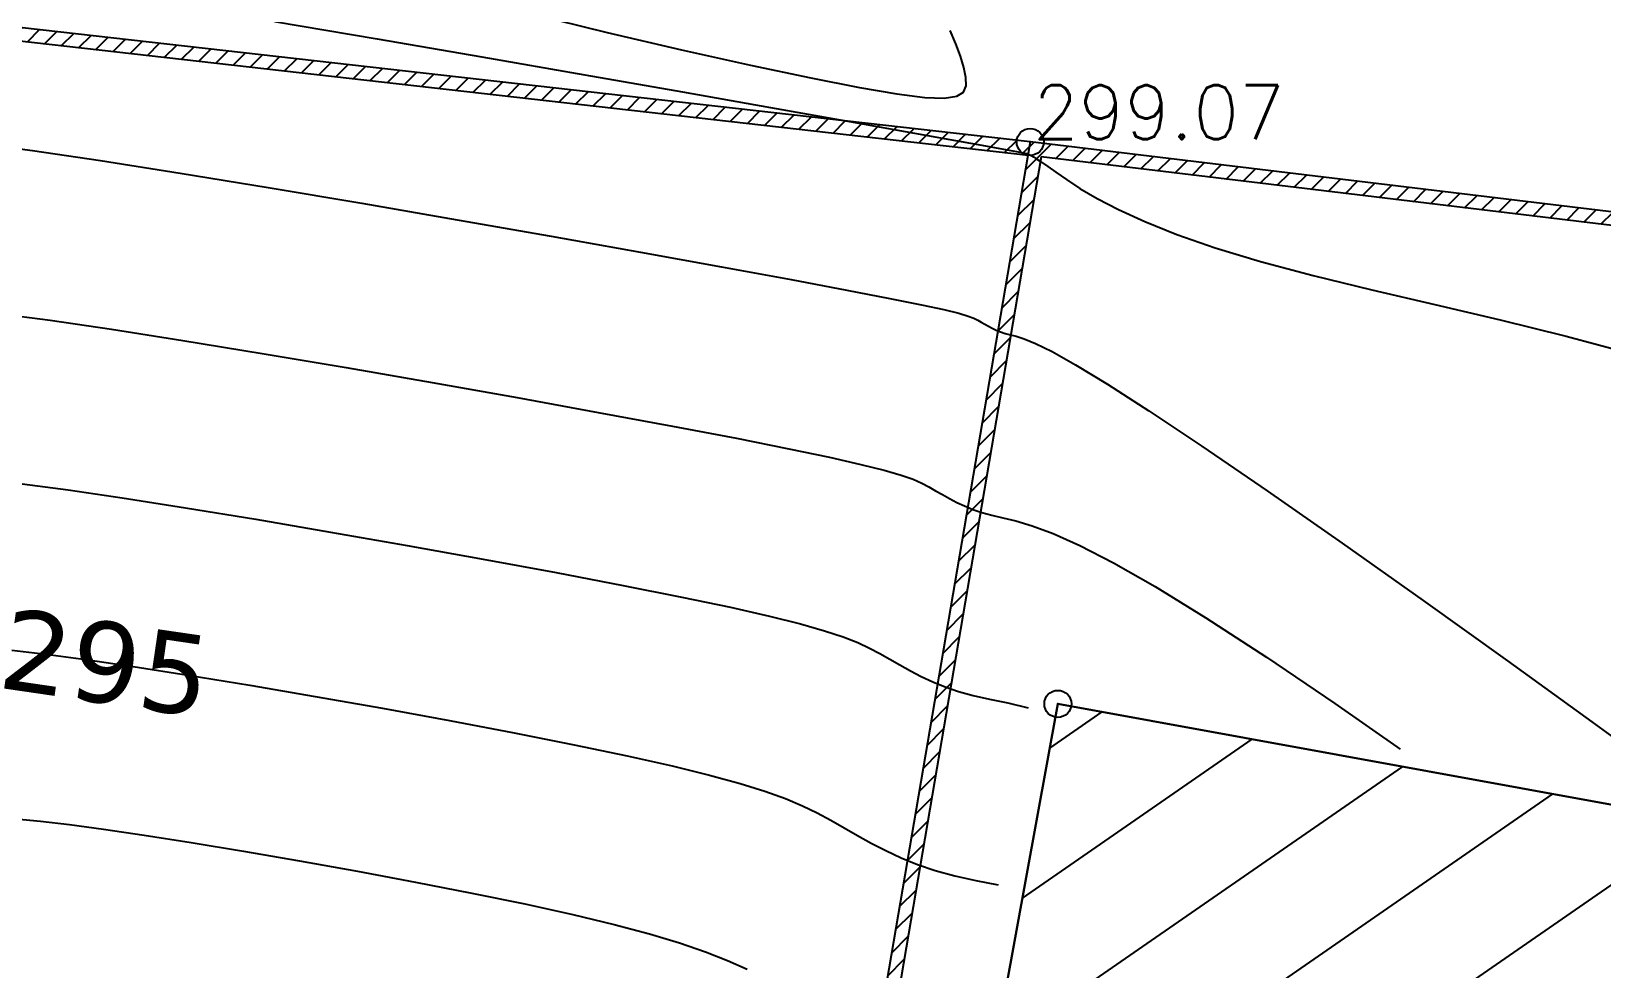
# Model space of a CAD drawing. Header units: millimetres. Extents: x 524954 to 526204, y 9523489 to 9524010.
# Drawn here: x 525925 to 525954.08, y 9523771.19 to 9523788.55 of the extents above; entities that cross this region are included whole.
import ezdxf
from ezdxf.enums import TextEntityAlignment as Align

# ---------------------------------------------------------------- set-up
doc = ezdxf.new("R2010")
doc.units = ezdxf.units.MM
doc.header["$PDMODE"] = 32
doc.header["$PDSIZE"] = 0.5
for name, color, linetype in [('Bati', 6, 'Continuous'), ('Bati_H', 1, 'Continuous'), ('Cloture', 7, 'Continuous'), ('CN_01_00', 3, 'Continuous'), ('CN_02_00', 4, 'Continuous'), ('CN_05_00', 6, 'Continuous'), ('Cotation Courbes de niveau', 7, 'Continuous'), ('Murs', 1, 'Continuous'), ('TopoAlt', 3, 'Continuous'), ('TOPOJIS', 7, 'Continuous')]:
    doc.layers.add(name, color=color, linetype=linetype)
doc.styles.add('Simplex 1.0', font='Simplex.shx', dxfattribs={"width": 0.99, "height": 1})
doc.styles.add('Verdana 1.0', font='verdana.ttf', dxfattribs={"width": 0.99, "height": 1})
pattern_1 = [(45, (0, 0), (-0.1767766952966, 0.1767766952966), [])]

# ---------------------------------------------------------------- blocks, each defined once
blk = doc.blocks.new('TCPOINT M')
at = {"color": 0}
blk.add_point((0, 0), dxfattribs=at)
at = {"layer": 'TopoAlt', "style": 'Simplex 1.0', "width": 0.99}
blk.add_attdef('ALT', (0.15, 0.15), '', height=1, dxfattribs=at)

msp = doc.modelspace()

# ---------------------------------------------------------------- hatches: boundary and pattern name
at = {"layer": 'Bati_H'}
h = msp.add_hatch(dxfattribs=at)
h.set_pattern_fill('_U', color=256, scale=2, angle=214.6682, style=0, pattern_type=0)
h.set_pattern_definition([(214.668219253, (0, 0), (1.13764682022, -1.6449193635), [])])
h.paths.add_polyline_path([(525955.46, 9523760.781), (525941.676, 9523763.294), (525944.009, 9523776.091), (525956.042, 9523773.898), (525955.748, 9523772.288), (525957.5, 9523771.968), (525957.5, 9523771.968)])
at = {"layer": 'Murs'}
h = msp.add_hatch(dxfattribs=at)
h.set_pattern_fill('_U', color=256, scale=0.25, angle=45, style=0, pattern_type=0)
h.set_pattern_definition(pattern_1)
h.paths.add_polyline_path([(525943.497, 9523786.499), (525914.617, 9523789.775), (525910.667, 9523790.252), (525885.48, 9523790.176), (525881.837, 9523774.452), (525882.08, 9523774.395), (525885.678, 9523789.927), (525910.652, 9523790.001), (525914.588, 9523789.526), (525943.468, 9523786.25)])
h = msp.add_hatch(dxfattribs=at)
h.set_pattern_fill('_U', color=256, scale=0.25, angle=45, style=0, pattern_type=0)
h.set_pattern_definition(pattern_1)
h.paths.add_polyline_path([(525943.497, 9523786.499), (525939.15, 9523761.062), (525959.522, 9523757.313), (525960.624, 9523764.431), (525961.465, 9523772.198), (525963.029, 9523784.147)])
h.paths.add_polyline_path([(525943.703, 9523786.222), (525939.438, 9523761.264), (525959.315, 9523757.605), (525960.376, 9523764.463), (525961.217, 9523772.228), (525962.748, 9523783.929)], flags=0)

# ---------------------------------------------------------------- linework, layer by layer
at = {"layer": 'Bati', "flags": 128}
msp.add_lwpolyline([(525955.46, 9523760.781), (525941.676, 9523763.294), (525944.009, 9523776.091), (525956.042, 9523773.898), (525955.748, 9523772.288), (525957.5, 9523771.968), (525957.5, 9523771.968)], close=True, dxfattribs=at)
at = {"layer": 'Cloture', "flags": 128}
for points in [[(525943.497, 9523786.499), (525914.617, 9523789.775), (525910.667, 9523790.252), (525885.48, 9523790.176), (525881.837, 9523774.452)], [(525943.468, 9523786.25), (525914.588, 9523789.526), (525910.652, 9523790.001), (525885.678, 9523789.927), (525882.08, 9523774.395)], [(525956.042, 9523773.898), (525944.009, 9523776.091), (525941.676, 9523763.294), (525955.46, 9523760.781), (525957.5, 9523771.968), (525955.748, 9523772.288), (525956.042, 9523773.898)]]:
    msp.add_lwpolyline(points, dxfattribs=at)
for points in [[(525943.497, 9523786.499), (525939.15, 9523761.062), (525959.522, 9523757.313), (525960.624, 9523764.431), (525961.465, 9523772.198), (525963.029, 9523784.147)], [(525943.703, 9523786.222), (525939.438, 9523761.264), (525959.315, 9523757.605), (525960.376, 9523764.463), (525961.217, 9523772.228), (525962.748, 9523783.929)]]:
    msp.add_lwpolyline(points, close=True, dxfattribs=at)
at = {"layer": 'CN_01_00', "flags": 128}
for points, elevation in [([(525934.256, 9523788.869), (525935.663, 9523788.528), (525937.039, 9523788.207), (525938.318, 9523787.921), (525939.434, 9523787.683), (525940.334, 9523787.506), (525941.028, 9523787.387), (525941.543, 9523787.323), (525941.904, 9523787.31), (525942.135, 9523787.344), (525942.262, 9523787.422), (525942.31, 9523787.539), (525942.305, 9523787.692), (525942.269, 9523787.876), (525942.207, 9523788.087), (525942.122, 9523788.318), (525942.016, 9523788.563)], 299), ([(525929.496, 9523788.727), (525931.4, 9523788.407), (525933.341, 9523788.074), (525935.249, 9523787.742), (525937.055, 9523787.425), (525938.689, 9523787.135), (525940.081, 9523786.888), (525941.18, 9523786.691), (525942.008, 9523786.543), (525942.602, 9523786.437), (525943.001, 9523786.365), (525943.245, 9523786.32), (525943.373, 9523786.296), (525943.422, 9523786.286), (525943.433, 9523786.282), (525943.437, 9523786.28), (525943.442, 9523786.278), (525943.446, 9523786.275), (525943.451, 9523786.273), (525943.455, 9523786.271), (525943.461, 9523786.268), (525943.466, 9523786.266), (525943.473, 9523786.265), (525943.48, 9523786.263), (525943.493, 9523786.257), (525943.517, 9523786.244), (525943.557, 9523786.22), (525943.617, 9523786.181), (525943.704, 9523786.123), (525943.821, 9523786.043), (525943.974, 9523785.936), (525944.17, 9523785.801), (525944.419, 9523785.638), (525944.735, 9523785.452), (525945.13, 9523785.245), (525945.618, 9523785.022), (525946.211, 9523784.786), (525946.921, 9523784.539), (525947.763, 9523784.285), (525948.74, 9523784.027), (525949.828, 9523783.762), (525950.994, 9523783.488), (525952.204, 9523783.202), (525953.425, 9523782.902), (525954.625, 9523782.583)], 299), ([(525924.382, 9523783.322), (525925.343, 9523783.195), (525926.478, 9523783.029), (525927.8, 9523782.822), (525929.268, 9523782.582), (525930.825, 9523782.318), (525932.419, 9523782.041), (525933.994, 9523781.762), (525935.495, 9523781.49), (525936.868, 9523781.235), (525938.058, 9523781.009), (525939.024, 9523780.817), (525939.782, 9523780.658), (525940.362, 9523780.527), (525940.793, 9523780.419), (525941.104, 9523780.328), (525941.326, 9523780.25), (525941.487, 9523780.178), (525941.618, 9523780.109), (525941.743, 9523780.039), (525941.87, 9523779.966), (525942, 9523779.894), (525942.136, 9523779.823), (525942.28, 9523779.756), (525942.435, 9523779.692), (525942.602, 9523779.635), (525942.785, 9523779.584), (525942.989, 9523779.539), (525943.232, 9523779.481), (525943.536, 9523779.39), (525943.924, 9523779.244), (525944.418, 9523779.021), (525945.039, 9523778.701), (525945.809, 9523778.263), (525946.75, 9523777.685), (525947.873, 9523776.955), (525949.14, 9523776.098), (525950.35, 9523775.255)], 297)]:
    msp.add_lwpolyline(points, dxfattribs=dict(at, elevation=elevation))
at = {"layer": 'CN_02_00', "flags": 128}
for points, elevation in [([(525923.942, 9523786.479), (525925.013, 9523786.337), (525926.277, 9523786.152), (525927.749, 9523785.921), (525929.382, 9523785.654), (525931.113, 9523785.363), (525932.88, 9523785.058), (525934.621, 9523784.752), (525936.275, 9523784.457), (525937.778, 9523784.185), (525939.069, 9523783.948), (525940.102, 9523783.754), (525940.895, 9523783.601), (525941.482, 9523783.482), (525941.897, 9523783.392), (525942.175, 9523783.324), (525942.349, 9523783.273), (525942.455, 9523783.232), (525942.526, 9523783.196), (525942.59, 9523783.159), (525942.656, 9523783.122), (525942.723, 9523783.085), (525942.793, 9523783.048), (525942.868, 9523783.013), (525942.948, 9523782.98), (525943.034, 9523782.951), (525943.129, 9523782.925), (525943.237, 9523782.899), (525943.383, 9523782.854), (525943.596, 9523782.767), (525943.905, 9523782.614), (525944.339, 9523782.37), (525944.926, 9523782.013), (525945.697, 9523781.519), (525946.678, 9523780.865), (525947.886, 9523780.037), (525949.273, 9523779.069), (525950.778, 9523778.004), (525952.341, 9523776.886), (525953.9, 9523775.76), (525955.394, 9523774.669)], 298), ([(525924.821, 9523780.166), (525925.673, 9523780.053), (525926.679, 9523779.906), (525927.851, 9523779.722), (525929.153, 9523779.509), (525930.538, 9523779.273), (525931.958, 9523779.025), (525933.366, 9523778.772), (525934.715, 9523778.522), (525935.957, 9523778.285), (525937.046, 9523778.069), (525937.946, 9523777.88), (525938.669, 9523777.716), (525939.242, 9523777.573), (525939.688, 9523777.446), (525940.033, 9523777.332), (525940.302, 9523777.226), (525940.52, 9523777.125), (525940.71, 9523777.023), (525940.896, 9523776.918), (525941.084, 9523776.811), (525941.277, 9523776.704), (525941.478, 9523776.599), (525941.692, 9523776.498), (525941.922, 9523776.404), (525942.17, 9523776.319), (525942.441, 9523776.244), (525942.74, 9523776.179), (525943.08, 9523776.108), (525943.462, 9523776.016)], 296), ([(525924.709, 9523773.959), (525925.164, 9523773.916), (525925.699, 9523773.854), (525926.333, 9523773.77), (525927.081, 9523773.66), (525927.953, 9523773.523), (525928.925, 9523773.363), (525929.963, 9523773.184), (525931.035, 9523772.992), (525932.11, 9523772.791), (525933.154, 9523772.587), (525934.136, 9523772.385), (525935.022, 9523772.19), (525935.789, 9523772.006), (525936.444, 9523771.831), (525937.002, 9523771.663), (525937.48, 9523771.5), (525937.892, 9523771.34), (525938.255, 9523771.18)], 294)]:
    msp.add_lwpolyline(points, dxfattribs=dict(at, elevation=elevation))
at = {"layer": 'CN_05_00', "elevation": 295, "flags": 128}
msp.add_lwpolyline([(525924.632, 9523777.083), (525925.26, 9523777.01), (525926.003, 9523776.911), (525926.88, 9523776.783), (525927.902, 9523776.623), (525929.039, 9523776.436), (525930.25, 9523776.229), (525931.497, 9523776.009), (525932.738, 9523775.782), (525933.935, 9523775.555), (525935.047, 9523775.335), (525936.034, 9523775.13), (525936.867, 9523774.943), (525937.557, 9523774.773), (525938.122, 9523774.618), (525938.584, 9523774.473), (525938.963, 9523774.336), (525939.279, 9523774.203), (525939.552, 9523774.071), (525939.803, 9523773.936), (525940.049, 9523773.797), (525940.298, 9523773.655), (525940.554, 9523773.513), (525940.821, 9523773.374), (525941.104, 9523773.241), (525941.409, 9523773.116), (525941.738, 9523773.003), (525942.098, 9523772.904), (525942.492, 9523772.819), (525942.902, 9523772.74)], dxfattribs=at)

# ---------------------------------------------------------------- block references
at = {"layer": 'TOPOJIS'}
ref = msp.add_blockref('TCPOINT M', (525943.497, 9523786.499, 299.07), dxfattribs=at)
ref.add_attrib('ALT', '299.07', (525943.547, 9523786.549, 299.07), dxfattribs={"layer": 'TopoAlt', "height": 1, "style": 'Simplex 1.0', "width": 0.99})
msp.add_blockref('TCPOINT M', (525944.009, 9523776.091), dxfattribs=at)

# ---------------------------------------------------------------- texts
at = {"layer": 'Cotation Courbes de niveau', "style": 'Verdana 1.0', "width": 0.99}
msp.add_text('295', height=1.5, rotation=351.6857, dxfattribs=at).set_placement((525926.375, 9523776.857, 295), align=Align.MIDDLE_CENTER)

doc.saveas('drawing.dxf')
